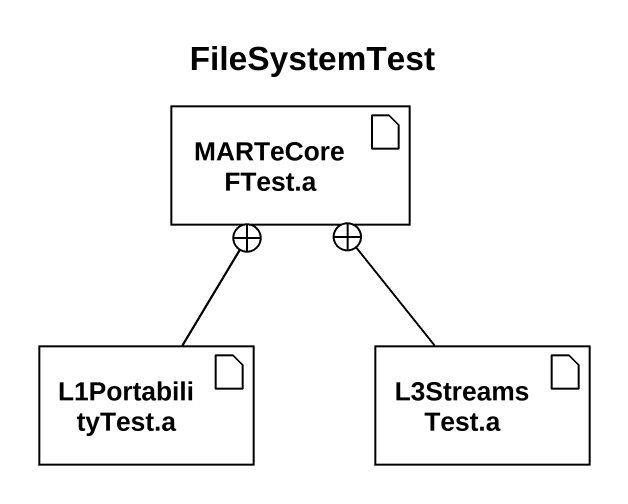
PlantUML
@startuml
title FileSystemTest
artifact "MARTeCoreFTest.a" as MARTeCoreFTest_a
artifact "L1PortabilityTest.a" as L1PortabilityTest_a
artifact "L3StreamsTest.a" as L3StreamsTest_a
L1PortabilityTest_a -up-+ MARTeCoreFTest_a
L3StreamsTest_a -up-+ MARTeCoreFTest_a
@enduml
